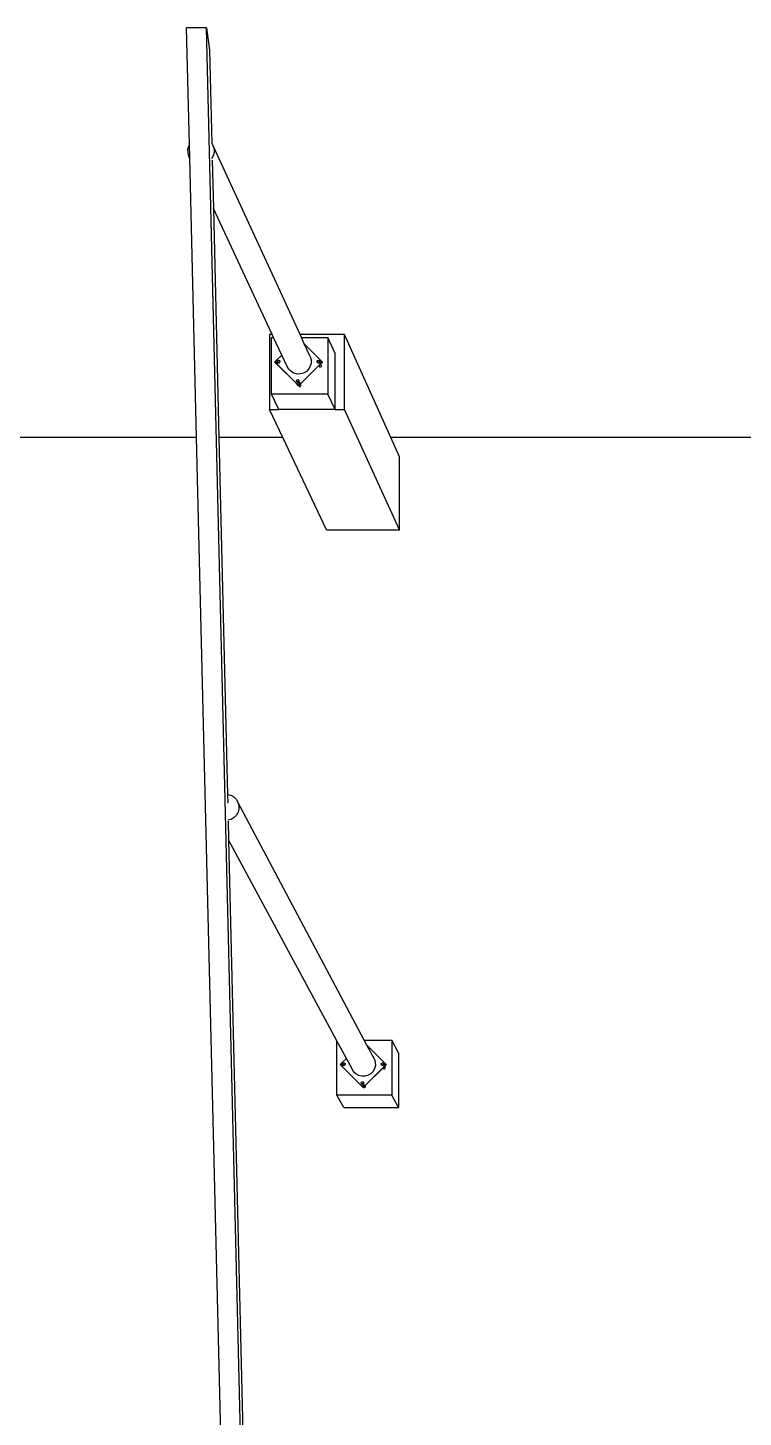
# Model space of a CAD drawing. Extents: x -1616 to 1629, y -1713 to 1708.
# Drawn here: x -833 to -572, y 1201 to 1708 of the extents above; entities that cross this region are included whole.
import ezdxf

# ---------------------------------------------------------------- set-up
doc = ezdxf.new("R2010")
doc.units = 0
doc.header["$MEASUREMENT"] = 0
doc.layers.get('0').update_dxf_attribs({"linetype": 'CONTINUOUS'})

msp = doc.modelspace()

# ---------------------------------------------------------------- linework, layer by layer
for p, q in [((-767.75, 1707.98), (-774.97, 1707.98)), ((-773.93, 1665.23), (-774.97, 1707.98)), ((-742.58, 666.84), (-767.75, 1707.98)), ((-767.75, 1707.98), (-766.61, 1699.78)), ((-766.61, 1699.78), (-765.79, 1665.74)), ((-774.48, 1663.59), (-774.17, 1664.8)), ((-774.17, 1664.8), (-773.93, 1665.23)), ((-773.82, 1660.61), (-773.93, 1665.23)), ((-765.86, 1665.87), (-765.79, 1665.74)), ((-765.79, 1665.74), (-765.29, 1664.91)), ((-765.29, 1664.91), (-764.95, 1663.71)), ((-733.58, 1595.92), (-765.29, 1664.91)), ((-774.46, 1662.33), (-774.48, 1663.59)), ((-774.12, 1661.13), (-774.46, 1662.33)), ((-773.82, 1660.61), (-774.12, 1661.13)), ((-773.81, 1660.46), (-774.12, 1661.13)), ((-773.81, 1660.46), (-773.82, 1660.61)), ((-771.32, 1558.4), (-773.81, 1660.46)), ((-765.25, 1661.24), (-765.86, 1660.14)), ((-765.64, 1659.66), (-765.21, 1642.01)), ((-764.94, 1662.45), (-765.25, 1661.24)), ((-764.95, 1663.71), (-764.94, 1662.45)), ((-765.21, 1642.01), (-763.2, 1558.4)), ((-743.73, 1595.92), (-765.21, 1642.01)), ((-743.73, 1595.92), (-744.7, 1595.92)), ((-744.7, 1595.92), (-744.7, 1568.56)), ((-743.96, 1594.82), (-743.22, 1594.82)), ((-743.96, 1574.23), (-743.96, 1594.82)), ((-743.22, 1594.82), (-743.73, 1595.92)), ((-740.25, 1588.44), (-743.22, 1594.82)), ((-717.34, 1595.92), (-733.58, 1595.92)), ((-733.08, 1594.82), (-733.58, 1595.92)), ((-733.08, 1594.82), (-723.37, 1594.82)), ((-732.02, 1592.52), (-733.08, 1594.82)), ((-723.37, 1594.82), (-723.37, 1574.23)), ((-720.76, 1589.08), (-723.37, 1594.82)), ((-717.34, 1568.56), (-717.34, 1595.92)), ((-700.48, 1558.4), (-717.34, 1595.92)), ((-741.99, 1586.7), (-740.25, 1588.44)), ((-738.31, 1584.27), (-740.25, 1588.44)), ((-732.02, 1592.52), (-726.2, 1586.7)), ((-729.89, 1587.88), (-732.02, 1592.52)), ((-720.76, 1568.56), (-720.76, 1589.08)), ((-742.75, 1585.94), (-741.99, 1586.7)), ((-741.99, 1585.18), (-742.75, 1585.94)), ((-742.73, 1585.9), (-742.75, 1585.94)), ((-742.75, 1585.94), (-741.72, 1585.94)), ((-741.97, 1585.14), (-742.73, 1585.9)), ((-741.82, 1586.48), (-741.99, 1586.7)), ((-741.99, 1585.18), (-741.82, 1585.4)), ((-741.97, 1585.14), (-741.99, 1585.18)), ((-734.86, 1578.05), (-741.99, 1585.18)), ((-734.84, 1578.01), (-741.97, 1585.14)), ((-741.74, 1586.28), (-741.82, 1586.48)), ((-741.82, 1585.4), (-741.71, 1585.66)), ((-741.76, 1586.15), (-741.75, 1586.26)), ((-741.75, 1586.04), (-741.76, 1586.15)), ((-741.75, 1586.26), (-741.74, 1586.28)), ((-741.71, 1585.94), (-741.75, 1586.04)), ((-741.74, 1586.28), (-741.71, 1586.36)), ((-741.73, 1586), (-741.72, 1585.96)), ((-741.72, 1585.96), (-741.72, 1585.94)), ((-741.72, 1585.94), (-741.7, 1585.94)), ((-741.72, 1585.94), (-741.68, 1585.85)), ((-741.71, 1586.36), (-741.64, 1586.44)), ((-741.7, 1585.94), (-741.71, 1585.94)), ((-741.71, 1585.66), (-741.68, 1585.88)), ((-741.7, 1585.94), (-741.7, 1585.92)), ((-741.7, 1585.93), (-741.7, 1585.94)), ((-741.68, 1585.89), (-741.7, 1585.93)), ((-741.68, 1585.91), (-741.7, 1585.93)), ((-741.7, 1585.92), (-741.68, 1585.88)), ((-741.68, 1585.89), (-741.7, 1585.92)), ((-741.64, 1585.86), (-741.68, 1585.91)), ((-741.68, 1585.89), (-741.68, 1585.91)), ((-741.67, 1585.86), (-741.68, 1585.89)), ((-741.67, 1585.86), (-741.68, 1585.89)), ((-741.68, 1585.88), (-741.68, 1585.89)), ((-741.68, 1585.89), (-741.68, 1585.89)), ((-741.68, 1585.88), (-741.67, 1585.85)), ((-741.68, 1585.85), (-741.62, 1585.78)), ((-741.61, 1585.79), (-741.67, 1585.86)), ((-741.67, 1585.85), (-741.6, 1585.76)), ((-741.64, 1586.44), (-741.55, 1586.51)), ((-741.59, 1585.81), (-741.64, 1585.86)), ((-741.62, 1585.78), (-741.62, 1585.77)), ((-741.62, 1585.77), (-741.61, 1585.77)), ((-741.61, 1585.79), (-741.59, 1585.81)), ((-741.6, 1585.78), (-741.61, 1585.79)), ((-741.61, 1585.77), (-741.52, 1585.7)), ((-741.52, 1585.71), (-741.6, 1585.78)), ((-741.6, 1585.76), (-741.51, 1585.69)), ((-741.55, 1585.79), (-741.59, 1585.81)), ((-741.55, 1586.51), (-741.45, 1586.55)), ((-741.45, 1585.75), (-741.55, 1585.79)), ((-741.42, 1585.67), (-741.52, 1585.71)), ((-741.52, 1585.7), (-741.42, 1585.66)), ((-741.41, 1585.65), (-741.51, 1585.69)), ((-741.45, 1586.55), (-741.35, 1586.56)), ((-741.35, 1585.73), (-741.45, 1585.75)), ((-741.31, 1585.66), (-741.42, 1585.67)), ((-741.42, 1585.66), (-741.41, 1585.65)), ((-741.41, 1585.65), (-741.3, 1585.64)), ((-741.41, 1585.65), (-741.31, 1585.64)), ((-741.35, 1586.56), (-741.24, 1586.55)), ((-741.24, 1585.75), (-741.35, 1585.73)), ((-741.31, 1585.66), (-741.31, 1585.74)), ((-741.2, 1585.67), (-741.31, 1585.66)), ((-741.31, 1585.65), (-741.31, 1585.66)), ((-741.31, 1585.64), (-741.2, 1585.66)), ((-741.31, 1585.64), (-741.31, 1585.65)), ((-741.3, 1585.64), (-741.18, 1585.65)), ((-741.24, 1586.55), (-741.14, 1586.51)), ((-741.14, 1585.79), (-741.24, 1585.75)), ((-741.11, 1585.71), (-741.2, 1585.67)), ((-741.2, 1585.66), (-741.1, 1585.7)), ((-741.18, 1585.65), (-741.08, 1585.69)), ((-741.14, 1586.51), (-741.05, 1586.44)), ((-741.05, 1585.86), (-741.14, 1585.79)), ((-741.11, 1585.71), (-741.02, 1585.78)), ((-741.1, 1585.7), (-741.01, 1585.77)), ((-741.08, 1585.69), (-740.99, 1585.76)), ((-741.05, 1586.44), (-741.01, 1586.38)), ((-740.99, 1585.94), (-741.05, 1585.86)), ((-740.95, 1585.87), (-741.02, 1585.78)), ((-740.99, 1586.37), (-741.01, 1586.38)), ((-741.01, 1586.38), (-740.99, 1586.36)), ((-741.01, 1585.77), (-740.94, 1585.85)), ((-740.95, 1586.28), (-740.99, 1586.36)), ((-740.99, 1586.36), (-740.96, 1586.29)), ((-740.95, 1586.04), (-740.99, 1585.94)), ((-740.94, 1586.28), (-740.98, 1586.34)), ((-740.96, 1586.29), (-740.95, 1586.28)), ((-740.96, 1586.29), (-740.95, 1586.26)), ((-740.95, 1586.28), (-740.91, 1586.18)), ((-740.95, 1586.26), (-740.93, 1586.15)), ((-740.93, 1586.15), (-740.95, 1586.04)), ((-740.95, 1585.87), (-740.91, 1585.96)), ((-740.9, 1586.18), (-740.94, 1586.28)), ((-740.94, 1585.85), (-740.9, 1585.96)), ((-740.91, 1586.18), (-740.9, 1586.07)), ((-740.9, 1586.07), (-740.91, 1585.96)), ((-740.91, 1585.96), (-740.91, 1585.96)), ((-740.88, 1586.07), (-740.9, 1586.18)), ((-740.9, 1585.96), (-740.88, 1586.07)), ((-740.9, 1585.96), (-740.9, 1585.96)), ((-737.7, 1583.24), (-738.31, 1584.27)), ((-736.84, 1582.41), (-737.7, 1583.24)), ((-726.2, 1585.18), (-733.33, 1578.05)), ((-726.71, 1584.61), (-733.32, 1578.01)), ((-730.43, 1583.34), (-731.26, 1582.48)), ((-729.84, 1584.38), (-730.43, 1583.34)), ((-729.89, 1587.88), (-729.56, 1586.73)), ((-729.55, 1585.54), (-729.84, 1584.38)), ((-729.56, 1586.73), (-729.55, 1585.54)), ((-727.35, 1586.13), (-727.34, 1586.24)), ((-727.34, 1586.03), (-727.35, 1586.13)), ((-727.34, 1586.24), (-727.3, 1586.34)), ((-727.3, 1585.93), (-727.34, 1586.03)), ((-727.32, 1585.99), (-727.32, 1585.94)), ((-727.32, 1585.94), (-727.27, 1585.84)), ((-727.3, 1586.34), (-727.23, 1586.43)), ((-727.26, 1585.85), (-727.3, 1585.93)), ((-727.29, 1585.92), (-727.3, 1585.93)), ((-727.26, 1585.85), (-727.29, 1585.92)), ((-727.23, 1585.84), (-727.29, 1585.92)), ((-727.27, 1585.84), (-727.21, 1585.76)), ((-727.2, 1585.77), (-727.26, 1585.85)), ((-727.23, 1586.43), (-727.15, 1586.49)), ((-727.18, 1585.8), (-727.23, 1585.84)), ((-727.2, 1585.77), (-727.21, 1585.76)), ((-727.21, 1585.76), (-727.21, 1585.76)), ((-727.21, 1585.76), (-727.13, 1585.69)), ((-727.21, 1585.76), (-727.21, 1585.76)), ((-727.21, 1585.76), (-727.21, 1585.76)), ((-727.21, 1585.76), (-727.2, 1585.75)), ((-727.18, 1585.8), (-727.2, 1585.77)), ((-727.19, 1585.76), (-727.2, 1585.77)), ((-727.2, 1585.75), (-727.12, 1585.68)), ((-727.11, 1585.7), (-727.19, 1585.76)), ((-727.15, 1585.78), (-727.18, 1585.8)), ((-727.15, 1586.49), (-727.05, 1586.53)), ((-727.05, 1585.73), (-727.15, 1585.78)), ((-727.13, 1585.69), (-727.02, 1585.65)), ((-727.12, 1585.68), (-727.01, 1585.64)), ((-727.01, 1585.66), (-727.11, 1585.7)), ((-727.05, 1586.53), (-726.94, 1586.55)), ((-726.94, 1585.72), (-727.05, 1585.73)), ((-727.02, 1585.65), (-726.91, 1585.64)), ((-726.9, 1585.64), (-727.01, 1585.66)), ((-727.01, 1585.64), (-726.9, 1585.63)), ((-726.94, 1586.55), (-726.83, 1586.53)), ((-726.83, 1585.73), (-726.94, 1585.72)), ((-726.91, 1585.64), (-726.9, 1585.64)), ((-726.9, 1585.64), (-726.9, 1585.73)), ((-726.79, 1585.66), (-726.9, 1585.64)), ((-726.9, 1585.64), (-726.8, 1585.65)), ((-726.9, 1585.64), (-726.9, 1585.64)), ((-726.9, 1585.63), (-726.79, 1585.64)), ((-726.9, 1585.63), (-726.9, 1585.64)), ((-726.83, 1586.53), (-726.73, 1586.49)), ((-726.73, 1585.78), (-726.83, 1585.73)), ((-726.8, 1585.65), (-726.79, 1585.66)), ((-726.7, 1585.69), (-726.79, 1585.66)), ((-726.79, 1585.64), (-726.69, 1585.68)), ((-726.73, 1586.49), (-726.65, 1586.43)), ((-726.65, 1585.84), (-726.73, 1585.78)), ((-726.53, 1584.79), (-726.71, 1584.61)), ((-726.58, 1584.31), (-726.71, 1584.61)), ((-726.7, 1585.69), (-726.61, 1585.76)), ((-726.69, 1585.68), (-726.6, 1585.75)), ((-726.65, 1586.43), (-726.58, 1586.34)), ((-726.58, 1585.93), (-726.65, 1585.84)), ((-726.62, 1584.63), (-726.63, 1584.52)), ((-726.63, 1584.52), (-726.62, 1584.41)), ((-726.58, 1584.74), (-726.62, 1584.63)), ((-726.62, 1584.41), (-726.58, 1584.31)), ((-726.54, 1585.85), (-726.61, 1585.76)), ((-726.6, 1585.75), (-726.53, 1585.84)), ((-726.57, 1586.32), (-726.58, 1586.34)), ((-726.54, 1586.03), (-726.58, 1585.93)), ((-726.53, 1584.79), (-726.58, 1584.74)), ((-726.58, 1584.31), (-726.51, 1584.22)), ((-726.57, 1586.31), (-726.57, 1586.32)), ((-726.57, 1586.32), (-726.55, 1586.27)), ((-726.53, 1586.27), (-726.57, 1586.32)), ((-726.54, 1586.28), (-726.57, 1586.31)), ((-726.54, 1586.26), (-726.57, 1586.31)), ((-726.55, 1586.27), (-726.54, 1586.26)), ((-726.55, 1586.27), (-726.54, 1586.24)), ((-726.5, 1586.18), (-726.54, 1586.28)), ((-726.54, 1586.26), (-726.5, 1586.16)), ((-726.54, 1586.24), (-726.52, 1586.13)), ((-726.52, 1586.13), (-726.54, 1586.03)), ((-726.52, 1585.91), (-726.54, 1585.85)), ((-726.49, 1586.17), (-726.53, 1586.27)), ((-726.53, 1585.84), (-726.49, 1585.94)), ((-726.48, 1584.85), (-726.53, 1584.79)), ((-726.52, 1585.98), (-726.52, 1585.94)), ((-726.52, 1585.94), (-726.52, 1585.91)), ((-726.5, 1585.94), (-726.52, 1585.91)), ((-726.52, 1585.91), (-726.48, 1585.66)), ((-726.5, 1585.94), (-726.51, 1585.94)), ((-726.51, 1584.22), (-726.42, 1584.15)), ((-726.49, 1586.14), (-726.5, 1586.18)), ((-726.5, 1586.16), (-726.5, 1586.12)), ((-726.49, 1586.14), (-726.5, 1586.12)), ((-726.5, 1586.12), (-726.5, 1586.08)), ((-726.5, 1586.12), (-726.49, 1586.05)), ((-726.5, 1585.95), (-726.48, 1586.07)), ((-726.49, 1586.05), (-726.5, 1585.95)), ((-726.5, 1585.95), (-726.5, 1585.95)), ((-726.5, 1585.95), (-726.5, 1585.94)), ((-726.49, 1585.94), (-726.5, 1585.94)), ((-726.48, 1586.22), (-726.49, 1586.14)), ((-726.47, 1586.05), (-726.49, 1586.17)), ((-726.48, 1586.07), (-726.49, 1586.14)), ((-726.49, 1585.94), (-726.47, 1586.05)), ((-725.44, 1585.94), (-726.49, 1585.94)), ((-726.49, 1585.94), (-726.49, 1585.94)), ((-726.38, 1586.48), (-726.48, 1586.22)), ((-726.48, 1585.66), (-726.38, 1585.4)), ((-726.19, 1585.14), (-726.48, 1584.85)), ((-726.44, 1584.87), (-726.48, 1584.85)), ((-726.42, 1584.15), (-726.32, 1584.11)), ((-726.2, 1586.7), (-726.38, 1586.48)), ((-726.38, 1585.4), (-726.2, 1585.18)), ((-726.32, 1584.94), (-726.35, 1584.92)), ((-726.21, 1584.95), (-726.32, 1584.94)), ((-726.32, 1584.11), (-726.21, 1584.1)), ((-726.09, 1584.94), (-726.21, 1584.95)), ((-726.21, 1584.1), (-726.09, 1584.11)), ((-726.2, 1586.7), (-725.44, 1585.94)), ((-725.44, 1585.94), (-726.2, 1585.18)), ((-726.19, 1585.14), (-726.2, 1585.18)), ((-726.07, 1585.25), (-726.19, 1585.14)), ((-726.02, 1584.9), (-726.09, 1584.94)), ((-726.09, 1584.11), (-725.99, 1584.15)), ((-725.42, 1585.9), (-726.07, 1585.25)), ((-725.83, 1584.74), (-726.07, 1585.25)), ((-725.99, 1584.15), (-725.9, 1584.22)), ((-725.9, 1584.22), (-725.83, 1584.31)), ((-725.79, 1584.63), (-725.83, 1584.74)), ((-725.83, 1584.31), (-725.79, 1584.41)), ((-725.78, 1584.52), (-725.79, 1584.63)), ((-725.79, 1584.41), (-725.78, 1584.52)), ((-725.42, 1585.9), (-725.44, 1585.94)), ((-735.8, 1581.83), (-736.84, 1582.41)), ((-734.64, 1581.53), (-735.8, 1581.83)), ((-734.64, 1578.22), (-734.86, 1578.05)), ((-734.83, 1579.06), (-734.81, 1579.17)), ((-734.81, 1578.95), (-734.83, 1579.06)), ((-734.81, 1579.17), (-734.77, 1579.27)), ((-734.79, 1578.91), (-734.81, 1578.95)), ((-734.79, 1578.91), (-734.79, 1578.87)), ((-734.77, 1578.85), (-734.79, 1578.91)), ((-734.79, 1578.87), (-734.75, 1578.77)), ((-734.77, 1579.27), (-734.7, 1579.35)), ((-734.73, 1578.77), (-734.77, 1578.85)), ((-734.76, 1578.84), (-734.77, 1578.85)), ((-734.73, 1578.77), (-734.76, 1578.84)), ((-734.7, 1578.77), (-734.76, 1578.84)), ((-734.75, 1578.77), (-734.68, 1578.68)), ((-734.67, 1578.69), (-734.73, 1578.77)), ((-734.7, 1579.35), (-734.62, 1579.42)), ((-734.62, 1578.7), (-734.7, 1578.77)), ((-734.68, 1578.68), (-734.59, 1578.61)), ((-734.58, 1578.62), (-734.67, 1578.69)), ((-733.44, 1581.54), (-734.64, 1581.53)), ((-734.38, 1578.33), (-734.64, 1578.22)), ((-734.62, 1579.42), (-734.52, 1579.46)), ((-734.52, 1578.66), (-734.62, 1578.7)), ((-734.59, 1578.61), (-734.49, 1578.57)), ((-734.48, 1578.58), (-734.58, 1578.62)), ((-734.52, 1579.46), (-734.41, 1579.47)), ((-734.41, 1578.65), (-734.52, 1578.66)), ((-734.49, 1578.57), (-734.38, 1578.55)), ((-734.38, 1578.57), (-734.48, 1578.58)), ((-734.41, 1579.47), (-734.31, 1579.46)), ((-734.31, 1578.66), (-734.41, 1578.65)), ((-734.27, 1578.58), (-734.38, 1578.57)), ((-734.38, 1578.55), (-734.26, 1578.57)), ((-734.38, 1578.55), (-734.38, 1578.57)), ((-734.1, 1578.37), (-734.38, 1578.33)), ((-734.31, 1579.46), (-734.21, 1579.42)), ((-734.21, 1578.7), (-734.31, 1578.66)), ((-734.17, 1578.62), (-734.27, 1578.58)), ((-734.26, 1578.57), (-734.16, 1578.61)), ((-734.21, 1579.42), (-734.12, 1579.35)), ((-734.12, 1578.77), (-734.21, 1578.7)), ((-734.08, 1578.69), (-734.17, 1578.62)), ((-734.16, 1578.61), (-734.07, 1578.68)), ((-734.12, 1579.35), (-734.05, 1579.27)), ((-734.05, 1578.85), (-734.12, 1578.77)), ((-733.82, 1578.33), (-734.1, 1578.37)), ((-734.02, 1578.77), (-734.08, 1578.69)), ((-734.07, 1578.68), (-734, 1578.77)), ((-734.07, 1578.68), (-734.07, 1577.29)), ((-734.05, 1579.25), (-734.05, 1579.27)), ((-734.04, 1579.25), (-734.05, 1579.25)), ((-734.01, 1578.95), (-734.05, 1578.85)), ((-734, 1579.19), (-734.04, 1579.25)), ((-734.02, 1579.19), (-734.04, 1579.25)), ((-734.04, 1579.25), (-734.03, 1579.2)), ((-734.03, 1579.2), (-734.02, 1579.19)), ((-734.03, 1579.2), (-734.01, 1579.17)), ((-734.02, 1579.19), (-733.98, 1579.09)), ((-733.98, 1578.87), (-734.02, 1578.77)), ((-734.01, 1579.17), (-734, 1579.06)), ((-734, 1579.06), (-734.01, 1578.95)), ((-733.96, 1579.09), (-734, 1579.19)), ((-734, 1578.77), (-733.96, 1578.87)), ((-733.98, 1579.09), (-733.96, 1578.98)), ((-733.96, 1578.98), (-733.98, 1578.87)), ((-733.95, 1578.98), (-733.96, 1579.09)), ((-733.96, 1578.87), (-733.95, 1578.98)), ((-733.56, 1578.22), (-733.82, 1578.33)), ((-733.33, 1578.05), (-733.56, 1578.22)), ((-732.29, 1581.87), (-733.44, 1581.54)), ((-731.26, 1582.48), (-732.29, 1581.87)), ((-741.28, 1568.56), (-743.96, 1574.23)), ((-723.37, 1574.23), (-743.96, 1574.23)), ((-734.84, 1578.01), (-734.86, 1578.05)), ((-734.1, 1577.29), (-734.86, 1578.05)), ((-734.08, 1577.25), (-734.84, 1578.01)), ((-733.33, 1578.05), (-734.1, 1577.29)), ((-734.08, 1577.25), (-734.1, 1577.29)), ((-734.05, 1577.27), (-734.08, 1577.25)), ((-733.41, 1577.92), (-734.05, 1577.28)), ((-734.05, 1577.28), (-734.03, 1577.23)), ((-734.05, 1577.28), (-734.05, 1577.27)), ((-734.03, 1577.23), (-734.05, 1577.27)), ((-734.03, 1577.23), (-733.96, 1577.14)), ((-733.96, 1577.14), (-733.88, 1577.07)), ((-733.88, 1577.07), (-733.77, 1577.03)), ((-733.77, 1577.03), (-733.66, 1577.02)), ((-733.66, 1577.02), (-733.55, 1577.03)), ((-733.55, 1577.03), (-733.45, 1577.07)), ((-733.45, 1577.07), (-733.36, 1577.14)), ((-733.32, 1578.01), (-733.41, 1577.92)), ((-733.29, 1577.66), (-733.41, 1577.92)), ((-733.36, 1577.75), (-733.38, 1577.77)), ((-733.29, 1577.66), (-733.36, 1577.75)), ((-733.36, 1577.14), (-733.29, 1577.23)), ((-733.32, 1578.01), (-733.33, 1578.05)), ((-733.25, 1577.56), (-733.29, 1577.66)), ((-733.29, 1577.23), (-733.25, 1577.33)), ((-733.23, 1577.45), (-733.25, 1577.56)), ((-733.25, 1577.33), (-733.23, 1577.45)), ((-720.76, 1568.56), (-723.37, 1574.23)), ((-739.87, 1558.4), (-744.7, 1568.56)), ((-744.7, 1568.56), (-741.28, 1568.56)), ((-720.76, 1568.56), (-741.28, 1568.56)), ((-720.76, 1568.56), (-717.34, 1568.56)), ((-697.27, 1524.68), (-717.34, 1568.56)), ((-771.32, 1558.4), (-959.82, 1558.4)), ((-762.26, 1187.23), (-771.32, 1558.4)), ((-739.87, 1558.4), (-763.2, 1558.4)), ((-763.2, 1558.4), (-760.05, 1428)), ((-723.86, 1524.68), (-739.87, 1558.4)), ((-492.21, 1558.4), (-700.48, 1558.4)), ((-697.27, 1551.27), (-700.48, 1558.4)), ((-697.27, 1524.68), (-697.27, 1551.27)), ((-723.86, 1524.68), (-697.27, 1524.68)), ((-760.05, 1428), (-758.85, 1427.7)), ((-760.05, 1428), (-759.97, 1424.81)), ((-758.85, 1427.7), (-757.76, 1427.09)), ((-757.76, 1427.09), (-756.87, 1426.22)), ((-756.87, 1426.22), (-756.24, 1425.15)), ((-756.19, 1421.5), (-756.8, 1420.42)), ((-756.24, 1425.15), (-755.9, 1423.95)), ((-710.12, 1338.24), (-756.24, 1425.15)), ((-755.88, 1422.71), (-756.19, 1421.5)), ((-755.9, 1423.95), (-755.88, 1422.71)), ((-759.93, 1418.55), (-759.97, 1418.55)), ((-758.74, 1418.89), (-759.93, 1418.55)), ((-759.81, 1418.26), (-759.65, 1411.46)), ((-757.67, 1419.53), (-758.74, 1418.89)), ((-756.8, 1420.42), (-757.67, 1419.53)), ((-720.11, 1337.99), (-759.65, 1411.46)), ((-759.65, 1411.46), (-754.3, 1189.95)), ((-720.11, 1318.22), (-720.11, 1337.99)), ((-716.67, 1331.61), (-720.11, 1337.99)), ((-710.12, 1338.24), (-700.09, 1338.24)), ((-709.16, 1336.44), (-710.12, 1338.24)), ((-709.16, 1336.44), (-702.83, 1330.11)), ((-706.41, 1331.25), (-709.16, 1336.44)), ((-700.09, 1338.24), (-700.09, 1318.22)), ((-697.65, 1333.56), (-700.09, 1338.24)), ((-718.91, 1329.37), (-718.17, 1330.11)), ((-718.17, 1330.11), (-716.67, 1331.61)), ((-718.01, 1329.89), (-718.17, 1330.11)), ((-717.92, 1329.69), (-718.01, 1329.89)), ((-717.95, 1329.55), (-717.94, 1329.66)), ((-717.94, 1329.45), (-717.95, 1329.55)), ((-717.94, 1329.66), (-717.92, 1329.69)), ((-717.92, 1329.69), (-717.9, 1329.76)), ((-717.9, 1329.76), (-717.83, 1329.84)), ((-717.83, 1329.84), (-717.75, 1329.9)), ((-717.75, 1329.9), (-717.65, 1329.94)), ((-717.65, 1329.94), (-717.55, 1329.96)), ((-717.55, 1329.96), (-717.44, 1329.94)), ((-717.44, 1329.94), (-717.35, 1329.9)), ((-717.35, 1329.9), (-717.26, 1329.84)), ((-717.26, 1329.84), (-717.24, 1329.81)), ((-717.2, 1329.78), (-717.24, 1329.81)), ((-717.24, 1329.81), (-717.2, 1329.76)), ((-717.15, 1329.7), (-717.22, 1329.78)), ((-717.16, 1329.69), (-717.2, 1329.76)), ((-717.2, 1329.76), (-717.18, 1329.71)), ((-717.18, 1329.71), (-717.16, 1329.69)), ((-717.18, 1329.71), (-717.16, 1329.66)), ((-717.16, 1329.69), (-717.12, 1329.59)), ((-717.16, 1329.66), (-717.14, 1329.55)), ((-717.14, 1329.55), (-717.16, 1329.45)), ((-717.11, 1329.6), (-717.15, 1329.7)), ((-717.12, 1329.59), (-717.11, 1329.49)), ((-717.11, 1329.49), (-717.12, 1329.39)), ((-717.1, 1329.49), (-717.11, 1329.6)), ((-717.11, 1329.38), (-717.1, 1329.49)), ((-714.59, 1327.74), (-716.67, 1331.61)), ((-706.41, 1331.25), (-706.1, 1330.13)), ((-706.1, 1330.13), (-706.08, 1328.97)), ((-703.95, 1329.54), (-703.93, 1329.64)), ((-703.93, 1329.44), (-703.95, 1329.54)), ((-703.93, 1329.64), (-703.89, 1329.74)), ((-703.89, 1329.74), (-703.83, 1329.83)), ((-703.83, 1329.83), (-703.74, 1329.89)), ((-703.74, 1329.89), (-703.65, 1329.93)), ((-703.65, 1329.93), (-703.54, 1329.94)), ((-703.54, 1329.94), (-703.44, 1329.93)), ((-703.44, 1329.93), (-703.34, 1329.89)), ((-703.34, 1329.89), (-703.26, 1329.83)), ((-703.26, 1329.83), (-703.19, 1329.74)), ((-703.15, 1329.68), (-703.21, 1329.77)), ((-703.16, 1329.69), (-703.19, 1329.74)), ((-703.16, 1329.68), (-703.19, 1329.74)), ((-703.19, 1329.74), (-703.18, 1329.7)), ((-703.18, 1329.7), (-703.16, 1329.68)), ((-703.18, 1329.7), (-703.15, 1329.64)), ((-703.12, 1329.59), (-703.16, 1329.69)), ((-703.16, 1329.68), (-703.12, 1329.58)), ((-703.11, 1329.58), (-703.15, 1329.68)), ((-703.15, 1329.64), (-703.14, 1329.54)), ((-703.14, 1329.54), (-703.15, 1329.44)), ((-703.12, 1329.54), (-703.14, 1329.37)), ((-703.11, 1329.56), (-703.12, 1329.59)), ((-703.12, 1329.58), (-703.12, 1329.54)), ((-703.11, 1329.56), (-703.12, 1329.54)), ((-703.12, 1329.54), (-703.11, 1329.48)), ((-703.12, 1329.38), (-703.1, 1329.49)), ((-703.1, 1329.64), (-703.11, 1329.56)), ((-703.09, 1329.48), (-703.11, 1329.58)), ((-703.1, 1329.49), (-703.11, 1329.56)), ((-703, 1329.89), (-703.1, 1329.64)), ((-702.83, 1330.11), (-703, 1329.89)), ((-702.83, 1330.11), (-702.09, 1329.37)), ((-697.65, 1333.56), (-697.65, 1313.61)), ((-718.17, 1328.62), (-718.91, 1329.37)), ((-718.9, 1329.33), (-718.91, 1329.37)), ((-718.91, 1329.37), (-717.91, 1329.37)), ((-718.15, 1328.59), (-718.9, 1329.33)), ((-718.17, 1328.62), (-718.01, 1328.84)), ((-718.15, 1328.59), (-718.17, 1328.62)), ((-711.24, 1321.69), (-718.17, 1328.62)), ((-711.23, 1321.66), (-718.15, 1328.59)), ((-718.01, 1328.84), (-717.9, 1329.09)), ((-717.9, 1329.35), (-717.94, 1329.45)), ((-717.92, 1329.41), (-717.91, 1329.38)), ((-717.91, 1329.38), (-717.91, 1329.37)), ((-717.91, 1329.37), (-717.9, 1329.37)), ((-717.91, 1329.37), (-717.87, 1329.28)), ((-717.88, 1329.34), (-717.9, 1329.35)), ((-717.87, 1329.31), (-717.9, 1329.35)), ((-717.9, 1329.09), (-717.87, 1329.31)), ((-717.88, 1329.34), (-717.87, 1329.31)), ((-717.88, 1329.33), (-717.88, 1329.34)), ((-717.87, 1329.32), (-717.88, 1329.33)), ((-717.87, 1329.32), (-717.88, 1329.33)), ((-717.86, 1329.29), (-717.87, 1329.32)), ((-717.83, 1329.27), (-717.87, 1329.32)), ((-717.87, 1329.31), (-717.87, 1329.32)), ((-717.87, 1329.32), (-717.87, 1329.32)), ((-717.87, 1329.31), (-717.86, 1329.28)), ((-717.86, 1329.29), (-717.87, 1329.31)), ((-717.87, 1329.31), (-717.87, 1329.31)), ((-717.87, 1329.28), (-717.82, 1329.21)), ((-717.8, 1329.22), (-717.86, 1329.29)), ((-717.86, 1329.28), (-717.79, 1329.19)), ((-717.79, 1329.24), (-717.83, 1329.27)), ((-717.82, 1329.21), (-717.81, 1329.2)), ((-717.81, 1329.2), (-717.72, 1329.13)), ((-717.81, 1329.2), (-717.81, 1329.2)), ((-717.8, 1329.22), (-717.79, 1329.24)), ((-717.8, 1329.21), (-717.8, 1329.22)), ((-717.71, 1329.14), (-717.8, 1329.21)), ((-717.75, 1329.21), (-717.79, 1329.24)), ((-717.79, 1329.19), (-717.71, 1329.13)), ((-717.65, 1329.17), (-717.75, 1329.21)), ((-717.72, 1329.13), (-717.62, 1329.09)), ((-717.62, 1329.1), (-717.71, 1329.14)), ((-717.61, 1329.08), (-717.71, 1329.13)), ((-717.55, 1329.15), (-717.65, 1329.17)), ((-717.51, 1329.09), (-717.62, 1329.1)), ((-717.62, 1329.09), (-717.61, 1329.09)), ((-717.61, 1329.09), (-717.51, 1329.07)), ((-717.61, 1329.08), (-717.5, 1329.07)), ((-717.44, 1329.17), (-717.55, 1329.15)), ((-717.51, 1329.09), (-717.51, 1329.16)), ((-717.41, 1329.1), (-717.51, 1329.09)), ((-717.51, 1329.08), (-717.51, 1329.09)), ((-717.51, 1329.07), (-717.4, 1329.09)), ((-717.51, 1329.07), (-717.51, 1329.08)), ((-717.5, 1329.07), (-717.39, 1329.08)), ((-717.35, 1329.21), (-717.44, 1329.17)), ((-717.31, 1329.14), (-717.41, 1329.1)), ((-717.4, 1329.09), (-717.3, 1329.13)), ((-717.39, 1329.08), (-717.29, 1329.13)), ((-717.26, 1329.27), (-717.35, 1329.21)), ((-717.31, 1329.14), (-717.23, 1329.21)), ((-717.3, 1329.13), (-717.22, 1329.2)), ((-717.29, 1329.13), (-717.2, 1329.19)), ((-717.2, 1329.35), (-717.26, 1329.27)), ((-717.16, 1329.29), (-717.23, 1329.21)), ((-717.22, 1329.2), (-717.15, 1329.28)), ((-717.16, 1329.45), (-717.2, 1329.35)), ((-717.16, 1329.29), (-717.13, 1329.38)), ((-717.15, 1329.28), (-717.11, 1329.38)), ((-717.13, 1329.38), (-717.12, 1329.39)), ((-717.11, 1329.38), (-717.11, 1329.38)), ((-714, 1326.74), (-714.59, 1327.74)), ((-713.17, 1325.93), (-714, 1326.74)), ((-712.15, 1325.36), (-713.17, 1325.93)), ((-711.03, 1325.08), (-712.15, 1325.36)), ((-709.87, 1325.09), (-711.03, 1325.08)), ((-708.75, 1325.41), (-709.87, 1325.09)), ((-702.83, 1328.62), (-709.76, 1321.69)), ((-703.27, 1328.13), (-709.74, 1321.66)), ((-707.75, 1326), (-708.75, 1325.41)), ((-706.94, 1326.83), (-707.75, 1326)), ((-706.37, 1327.85), (-706.94, 1326.83)), ((-706.08, 1328.97), (-706.37, 1327.85)), ((-703.89, 1329.34), (-703.93, 1329.44)), ((-703.91, 1329.4), (-703.91, 1329.37)), ((-703.91, 1329.37), (-703.87, 1329.27)), ((-703.86, 1329.27), (-703.89, 1329.34)), ((-703.88, 1329.32), (-703.89, 1329.34)), ((-703.86, 1329.27), (-703.88, 1329.32)), ((-703.83, 1329.26), (-703.88, 1329.32)), ((-703.87, 1329.27), (-703.81, 1329.19)), ((-703.8, 1329.2), (-703.86, 1329.27)), ((-703.78, 1329.22), (-703.83, 1329.26)), ((-703.8, 1329.2), (-703.81, 1329.19)), ((-703.81, 1329.19), (-703.81, 1329.19)), ((-703.81, 1329.19), (-703.73, 1329.13)), ((-703.81, 1329.19), (-703.81, 1329.19)), ((-703.81, 1329.19), (-703.81, 1329.19)), ((-703.81, 1329.19), (-703.8, 1329.18)), ((-703.78, 1329.22), (-703.8, 1329.2)), ((-703.79, 1329.19), (-703.8, 1329.2)), ((-703.8, 1329.18), (-703.72, 1329.12)), ((-703.71, 1329.13), (-703.79, 1329.19)), ((-703.74, 1329.19), (-703.78, 1329.22)), ((-703.65, 1329.15), (-703.74, 1329.19)), ((-703.73, 1329.13), (-703.63, 1329.08)), ((-703.72, 1329.12), (-703.62, 1329.07)), ((-703.61, 1329.09), (-703.71, 1329.13)), ((-703.54, 1329.14), (-703.65, 1329.15)), ((-703.63, 1329.08), (-703.52, 1329.07)), ((-703.62, 1329.07), (-703.51, 1329.06)), ((-703.51, 1329.07), (-703.61, 1329.09)), ((-703.44, 1329.15), (-703.54, 1329.14)), ((-703.52, 1329.07), (-703.51, 1329.07)), ((-703.51, 1329.07), (-703.51, 1329.14)), ((-703.4, 1329.09), (-703.51, 1329.07)), ((-703.51, 1329.07), (-703.41, 1329.08)), ((-703.51, 1329.07), (-703.51, 1329.07)), ((-703.51, 1329.06), (-703.4, 1329.07)), ((-703.51, 1329.06), (-703.51, 1329.07)), ((-703.34, 1329.19), (-703.44, 1329.15)), ((-703.41, 1329.08), (-703.4, 1329.09)), ((-703.31, 1329.13), (-703.4, 1329.09)), ((-703.4, 1329.07), (-703.3, 1329.12)), ((-703.26, 1329.26), (-703.34, 1329.19)), ((-703.31, 1329.13), (-703.22, 1329.19)), ((-703.3, 1329.12), (-703.21, 1329.18)), ((-703.26, 1328.15), (-703.27, 1328.13)), ((-703.21, 1328.02), (-703.27, 1328.13)), ((-703.19, 1329.34), (-703.26, 1329.26)), ((-702.81, 1328.59), (-703.26, 1328.15)), ((-703.26, 1328.15), (-703.26, 1328.12)), ((-703.26, 1328.12), (-703.21, 1328.02)), ((-703.16, 1329.28), (-703.22, 1329.19)), ((-703.21, 1329.18), (-703.15, 1329.27)), ((-703.21, 1328.02), (-703.15, 1327.94)), ((-703.15, 1329.44), (-703.19, 1329.34)), ((-703.13, 1329.34), (-703.16, 1329.28)), ((-703.15, 1329.27), (-703.11, 1329.37)), ((-703.15, 1327.94), (-703.06, 1327.87)), ((-703.14, 1329.37), (-703.13, 1329.34)), ((-703.12, 1329.37), (-703.13, 1329.34)), ((-703.12, 1329.37), (-703.13, 1329.37)), ((-703.13, 1329.34), (-703.1, 1329.09)), ((-703.11, 1329.48), (-703.12, 1329.37)), ((-703.12, 1329.37), (-703.12, 1329.38)), ((-703.12, 1329.37), (-703.12, 1329.37)), ((-703.11, 1329.37), (-703.12, 1329.37)), ((-703.11, 1329.37), (-703.09, 1329.48)), ((-702.09, 1329.37), (-703.11, 1329.37)), ((-703.11, 1329.37), (-703.11, 1329.37)), ((-703.1, 1329.09), (-703, 1328.84)), ((-703.06, 1327.87), (-702.96, 1327.83)), ((-703, 1328.84), (-702.83, 1328.62)), ((-702.96, 1327.83), (-702.85, 1327.81)), ((-702.85, 1327.81), (-702.75, 1327.83)), ((-702.09, 1329.37), (-702.83, 1328.62)), ((-702.81, 1328.59), (-702.83, 1328.62)), ((-702.77, 1328.63), (-702.81, 1328.59)), ((-702.66, 1328.75), (-702.77, 1328.63)), ((-702.75, 1328.63), (-702.77, 1328.63)), ((-702.65, 1328.59), (-702.75, 1328.63)), ((-702.75, 1327.83), (-702.65, 1327.87)), ((-702.07, 1329.33), (-702.66, 1328.75)), ((-702.49, 1328.44), (-702.66, 1328.75)), ((-702.62, 1328.57), (-702.65, 1328.59)), ((-702.65, 1327.87), (-702.56, 1327.94)), ((-702.56, 1327.94), (-702.49, 1328.02)), ((-702.45, 1328.34), (-702.49, 1328.44)), ((-702.49, 1328.02), (-702.45, 1328.12)), ((-702.44, 1328.23), (-702.45, 1328.34)), ((-702.45, 1328.12), (-702.44, 1328.23)), ((-702.07, 1329.33), (-702.09, 1329.37)), ((-711.03, 1321.86), (-711.24, 1321.69)), ((-711.23, 1321.66), (-711.24, 1321.69)), ((-710.5, 1320.95), (-711.24, 1321.69)), ((-710.48, 1320.92), (-711.23, 1321.66)), ((-711.21, 1322.66), (-711.2, 1322.77)), ((-711.2, 1322.56), (-711.21, 1322.66)), ((-711.2, 1322.77), (-711.16, 1322.87)), ((-711.18, 1322.52), (-711.2, 1322.56)), ((-711.18, 1322.52), (-711.17, 1322.49)), ((-711.16, 1322.46), (-711.18, 1322.52)), ((-711.17, 1322.49), (-711.13, 1322.39)), ((-711.16, 1322.87), (-711.09, 1322.95)), ((-711.12, 1322.4), (-711.16, 1322.46)), ((-711.14, 1322.44), (-711.16, 1322.46)), ((-711.12, 1322.4), (-711.14, 1322.44)), ((-711.09, 1322.38), (-711.14, 1322.44)), ((-711.13, 1322.39), (-711.07, 1322.31)), ((-711.06, 1322.32), (-711.12, 1322.4)), ((-711.09, 1322.95), (-711.01, 1323.01)), ((-711.01, 1322.32), (-711.09, 1322.38)), ((-711.07, 1322.31), (-710.98, 1322.24)), ((-710.97, 1322.25), (-711.06, 1322.32)), ((-710.77, 1321.97), (-711.03, 1321.86)), ((-711.01, 1323.01), (-710.91, 1323.05)), ((-710.91, 1322.28), (-711.01, 1322.32)), ((-710.98, 1322.24), (-710.88, 1322.2)), ((-710.88, 1322.21), (-710.97, 1322.25)), ((-710.91, 1323.05), (-710.81, 1323.07)), ((-710.81, 1322.26), (-710.91, 1322.28)), ((-710.77, 1322.2), (-710.88, 1322.21)), ((-710.88, 1322.2), (-710.77, 1322.18)), ((-710.81, 1323.07), (-710.7, 1323.05)), ((-710.7, 1322.28), (-710.81, 1322.26)), ((-710.77, 1322.2), (-710.77, 1322.27)), ((-710.67, 1322.21), (-710.77, 1322.2)), ((-710.77, 1322.18), (-710.66, 1322.2)), ((-710.77, 1322.18), (-710.77, 1322.2)), ((-710.5, 1322), (-710.77, 1321.97)), ((-710.7, 1323.05), (-710.61, 1323.01)), ((-710.61, 1322.32), (-710.7, 1322.28)), ((-710.57, 1322.25), (-710.67, 1322.21)), ((-710.66, 1322.2), (-710.56, 1322.24)), ((-710.61, 1323.01), (-710.52, 1322.95)), ((-710.52, 1322.38), (-710.61, 1322.32)), ((-710.49, 1322.32), (-710.57, 1322.25)), ((-710.56, 1322.24), (-710.48, 1322.31)), ((-710.52, 1322.95), (-710.46, 1322.87)), ((-710.46, 1322.46), (-710.52, 1322.38)), ((-710.23, 1321.97), (-710.5, 1322)), ((-709.76, 1321.69), (-710.5, 1320.95)), ((-710.48, 1320.92), (-710.5, 1320.95)), ((-710.42, 1322.4), (-710.49, 1322.32)), ((-710.41, 1322.81), (-710.48, 1322.89)), ((-710.48, 1322.31), (-710.41, 1322.39)), ((-710.48, 1322.31), (-710.48, 1320.95)), ((-710.37, 1321.04), (-710.48, 1320.92)), ((-710.42, 1322.8), (-710.46, 1322.87)), ((-710.46, 1322.87), (-710.44, 1322.82)), ((-710.42, 1322.56), (-710.46, 1322.46)), ((-710.44, 1322.82), (-710.42, 1322.8)), ((-710.44, 1322.82), (-710.42, 1322.77)), ((-710.42, 1322.8), (-710.38, 1322.7)), ((-710.42, 1322.77), (-710.4, 1322.66)), ((-710.4, 1322.66), (-710.42, 1322.56)), ((-710.38, 1322.5), (-710.42, 1322.4)), ((-710.37, 1322.71), (-710.41, 1322.81)), ((-710.41, 1322.39), (-710.37, 1322.49)), ((-710.38, 1322.7), (-710.37, 1322.6)), ((-710.37, 1322.6), (-710.38, 1322.5)), ((-710.36, 1322.6), (-710.37, 1322.71)), ((-710.37, 1322.49), (-710.36, 1322.6)), ((-709.79, 1321.62), (-710.37, 1321.04)), ((-710.37, 1321.04), (-710.31, 1320.99)), ((-710.31, 1320.99), (-710.21, 1320.95)), ((-709.98, 1321.86), (-710.23, 1321.97)), ((-710.21, 1320.95), (-710.1, 1320.93)), ((-710.1, 1320.93), (-709.99, 1320.95)), ((-709.99, 1320.95), (-709.89, 1320.99)), ((-709.76, 1321.69), (-709.98, 1321.86)), ((-709.89, 1320.99), (-709.81, 1321.06)), ((-709.81, 1321.06), (-709.74, 1321.14)), ((-709.78, 1321.63), (-709.79, 1321.62)), ((-709.74, 1321.56), (-709.79, 1321.62)), ((-709.74, 1321.66), (-709.78, 1321.63)), ((-709.74, 1321.56), (-709.78, 1321.63)), ((-709.74, 1321.66), (-709.76, 1321.69)), ((-709.7, 1321.46), (-709.74, 1321.56)), ((-709.74, 1321.14), (-709.7, 1321.24)), ((-709.68, 1321.35), (-709.7, 1321.46)), ((-709.7, 1321.24), (-709.68, 1321.35)), ((-717.59, 1313.61), (-720.11, 1318.22)), ((-700.09, 1318.22), (-720.11, 1318.22)), ((-697.65, 1313.61), (-700.09, 1318.22)), ((-717.59, 1313.61), (-697.65, 1313.61))]:
    msp.add_line(p, q)

doc.saveas('drawing.dxf')
